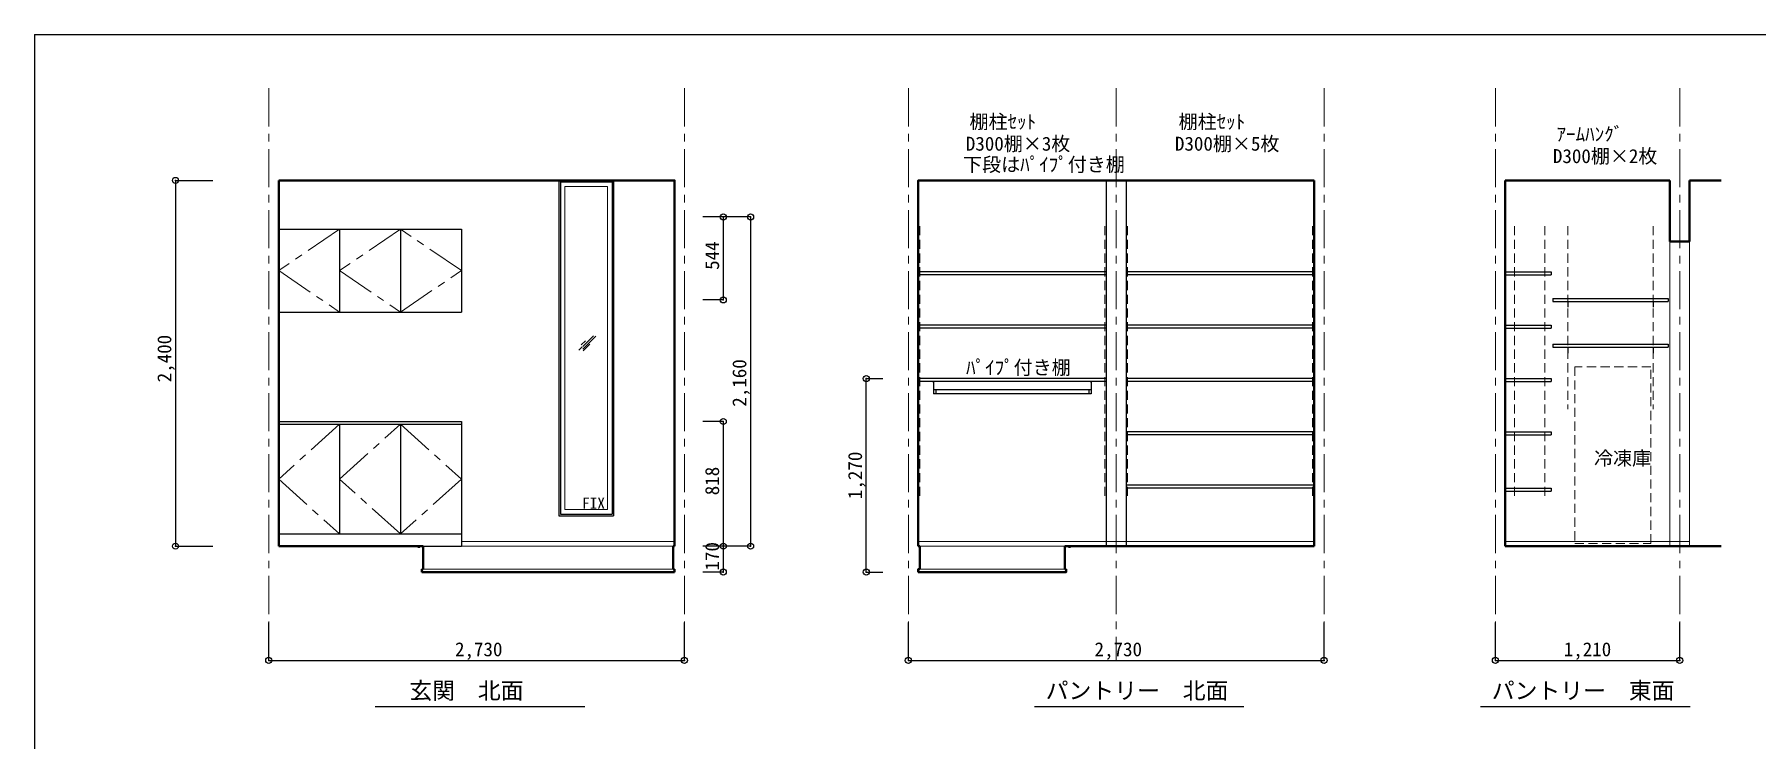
# Model space of a CAD drawing. Units: millimetres at full size, sheet at 1:50. Extents: x -31113 to 29332, y -20209 to 31249.
# Drawn here: x -10070 to 1240, y 1934 to 6561 of the extents above; entities that cross this region are included whole.
import ezdxf
from ezdxf.enums import TextEntityAlignment as Align

# ---------------------------------------------------------------- set-up
doc = ezdxf.new("R2010")
doc.units = ezdxf.units.MM
doc.header["$LTSCALE"] = 50
doc.header["$PDMODE"] = 32
doc.header["$PDSIZE"] = 40
doc.linetypes.add('CHAIN1', pattern=[8, 5, -1, 1, -1])
doc.linetypes.add('DASHED1', pattern=[1.8, 1.2, -0.6])
for name, color, linetype, lineweight in [('B-1_通り芯・通り番号', 1, 'CHAIN1', 18), ('B-2_柱(黄)', 4, 'Continuous', 9), ('B-3_仕上線(黄)', 3, 'Continuous', 40), ('B-4_下地・間柱(水色)', 4, 'DASHED1', 9), ('B-5_サッシ・室内建具', 7, 'Continuous', 25), ('B-6_住宅設備・造作', 1, 'Continuous', 18), ('B-A_文字', 7, 'Continuous', 25), ('B-F_寸法・方位', 7, 'Continuous', 25), ('F-F_図面枠（共通）', 7, 'Continuous', 25)]:
    doc.layers.add(name, color=color, linetype=linetype, lineweight=lineweight)
doc.styles.add('ＭＳ ゴシック', font='')
doc.styles.get('ＭＳ ゴシック').set_extended_font_data('MS Gothic')

msp = doc.modelspace()

# ---------------------------------------------------------------- linework, layer by layer
at = {"layer": 'B-1_通り芯・通り番号'}
for p, q in [((-8531.22, 6208.04), (-8531.22, 2453.29)), ((-8531.22, 6208.04), (-8531.22, 2453.29)), ((-5801.22, 6208.04), (-5801.22, 2453.29)), ((-5801.22, 6208.04), (-5801.22, 2453.29)), ((-4330.76, 6208.04), (-4330.76, 2453.29)), ((-4330.76, 6208.04), (-4330.76, 2453.29)), ((-2965.76, 6208.04), (-2965.76, 2453.29)), ((-1600.76, 6208.04), (-1600.76, 2453.29)), ((-1600.76, 6208.04), (-1600.76, 2453.29)), ((-475.07, 6208.04), (-475.07, 2453.29)), ((-475.07, 6208.04), (-475.07, 2453.29)), ((734.93, 6208.04), (734.93, 2453.29))]:
    msp.add_line(p, q, dxfattribs=at)
at = {"layer": 'B-2_柱(黄)', "color": 7, "lineweight": 25}
for p, q in [((-6626.22, 5603.29), (-6626.22, 3403.29)), ((-6616.22, 5593.29), (-6276.22, 5593.29)), ((-6616.22, 5593.29), (-6616.22, 3413.29)), ((-6276.22, 5593.29), (-6276.22, 3413.29)), ((-6266.22, 5603.29), (-6266.22, 3403.29)), ((-3030.76, 5603.29), (-3030.76, 3203.29)), ((-2900.76, 5603.29), (-2900.76, 3203.29)), ((-3030.76, 5003.29), (-4265.76, 5003.29)), ((-3030.76, 4983.29), (-4265.76, 4983.29)), ((-1665.76, 5003.29), (-2900.76, 5003.29)), ((-1665.76, 4983.29), (-2900.76, 4983.29)), ((-3030.76, 4653.29), (-4265.76, 4653.29)), ((-1665.76, 4653.29), (-2900.76, 4653.29)), ((-3030.76, 4633.29), (-4265.76, 4633.29)), ((-1665.76, 4633.29), (-2900.76, 4633.29)), ((-3030.76, 4303.29), (-4265.76, 4303.29)), ((-1665.76, 4303.29), (-2900.76, 4303.29)), ((-3030.76, 4283.29), (-4265.76, 4283.29)), ((-1665.76, 4283.29), (-2900.76, 4283.29)), ((-1665.76, 3953.29), (-2900.76, 3953.29)), ((-1665.76, 3933.29), (-2900.76, 3933.29)), ((-1665.76, 3603.29), (-2900.76, 3603.29)), ((-1665.76, 3583.29), (-2900.76, 3583.29)), ((-6626.22, 3403.29), (-6266.22, 3403.29)), ((-6616.22, 3413.29), (-6276.22, 3413.29))]:
    msp.add_line(p, q, dxfattribs=at)
at = {"layer": 'B-2_柱(黄)'}
for p, q in [((-6586.22, 5563.29), (-6306.22, 5563.29)), ((-6586.22, 5563.29), (-6586.22, 3443.29)), ((-6306.22, 5563.29), (-6306.22, 3443.29)), ((-6450.36, 4551.62), (-6478.6, 4523.38)), ((-6383.69, 4581.19), (-6468.67, 4496.21)), ((-6398.21, 4583.35), (-6467.9, 4513.65)), ((-6421.87, 4529.04), (-6465.7, 4485.21)), ((-6474.02, 4510.22), (-6495.26, 4488.98)), ((-6586.22, 3443.29), (-6306.22, 3443.29))]:
    msp.add_line(p, q, dxfattribs=at)
at = {"layer": 'B-3_仕上線(黄)'}
for p, q in [((-8466.22, 5603.29), (-8466.22, 3203.29)), ((-8466.22, 5603.29), (-8466.22, 3203.29)), ((-5866.22, 5603.29), (-5866.22, 3203.29)), ((-4265.76, 5603.29), (-4265.76, 3233.29)), ((-1665.76, 5603.29), (-1665.76, 3203.29)), ((-1665.76, 5603.29), (-1665.76, 3203.29)), ((-410.07, 5603.29), (-410.07, 3233.29)), ((-410.07, 5603.29), (-410.07, 3203.29)), ((669.93, 5603.29), (-410.07, 5603.29)), ((669.93, 5603.29), (669.93, 5203.29)), ((799.93, 5603.29), (1007.81, 5603.29)), ((799.93, 5603.29), (799.93, 5203.29)), ((799.93, 5203.29), (669.93, 5203.29)), ((-8466.22, 3203.29), (-7516.22, 3203.29)), ((-7546.22, 3203.29), (-7546.22, 3192.65)), ((-7516.22, 3203.29), (-7516.22, 3053.29)), ((-5876.22, 3203.29), (-5876.22, 3053.29)), ((-5876.22, 3203.29), (-5866.22, 3203.29)), ((-4255.76, 3203.29), (-4265.76, 3203.29)), ((-4255.76, 3203.29), (-4255.76, 3053.29)), ((-3303.26, 3203.29), (-3303.26, 3053.29)), ((-1665.76, 3203.29), (-3303.26, 3203.29)), ((-3273.26, 3203.29), (-3273.26, 3192.65)), ((1007.81, 3203.29), (-410.07, 3203.29)), ((-7526.22, 3053.29), (-7526.22, 3033.29)), ((-7516.22, 3053.29), (-7526.22, 3053.29)), ((-7526.22, 3033.29), (-5866.22, 3033.29)), ((-5876.22, 3053.29), (-5866.22, 3053.29)), ((-5866.22, 3053.29), (-5866.22, 3033.29)), ((-3303.26, 3053.29), (-3293.26, 3053.29))]:
    msp.add_line(p, q, dxfattribs=at)
for points in [[(-8466.22, 5603.29), (-5866.22, 5603.29), (-5866.22, 3233.29)], [(-1665.76, 5603.29), (-4265.76, 5603.29), (-4265.76, 3203.29)], [(-4255.76, 3053.29), (-4265.76, 3053.29), (-4265.76, 3033.29)], [(-3293.26, 3053.29), (-3293.26, 3033.29), (-4265.76, 3033.29)]]:
    msp.add_lwpolyline(points, dxfattribs=at)
at = {"layer": 'B-4_下地・間柱(水色)'}
for p, q in [((-4255.76, 5303.29), (-4255.76, 3503.29)), ((-3040.76, 5303.29), (-3040.76, 3503.29)), ((-2890.76, 5303.29), (-2890.76, 3503.29)), ((-1675.76, 5303.29), (-1675.76, 3503.29)), ((-350.07, 5303.29), (-350.07, 3503.29)), ((-150.07, 5303.29), (-150.07, 3503.29)), ((1.44, 5303.29), (1.44, 4103.29)), ((560.37, 5303.29), (560.37, 4103.29))]:
    msp.add_line(p, q, dxfattribs=at)
at = {"layer": 'B-4_下地・間柱(水色)', "linetype": 'CHAIN1'}
for points in [[(-8066.22, 5283.29), (-8466.22, 5011.29), (-8066.22, 4739.29)], [(-8066.22, 4003.29), (-8466.22, 3643.29), (-8066.22, 3283.29)]]:
    msp.add_lwpolyline(points, dxfattribs=at)
for points in [[(-7266.22, 5011.29), (-7666.22, 5283.29), (-8066.22, 5011.29), (-7666.22, 4739.29)], [(-7666.22, 3283.29), (-8066.22, 3643.29), (-7666.22, 4003.29), (-7266.22, 3643.29)]]:
    msp.add_lwpolyline(points, close=True, dxfattribs=at)
at = {"layer": 'B-5_サッシ・室内建具'}
for p, q in [((-8466.22, 5283.29), (-8466.22, 4739.29)), ((-8466.22, 5283.29), (-7266.22, 5283.29)), ((-8066.22, 5283.29), (-8066.22, 4739.29)), ((-7666.22, 5283.29), (-7666.22, 4739.29)), ((-7266.22, 5283.29), (-7266.22, 4739.29)), ((-8466.22, 4739.29), (-7266.22, 4739.29)), ((-8466.22, 4021.29), (-7266.22, 4021.29)), ((-8466.22, 4003.29), (-7266.22, 4003.29)), ((-8066.22, 4003.29), (-8066.22, 3283.29)), ((-7666.22, 4003.29), (-7666.22, 3283.29)), ((-7266.22, 4021.29), (-7266.22, 3203.29)), ((-8466.22, 3283.29), (-7266.22, 3283.29)), ((-7516.22, 3203.29), (-7266.22, 3203.29))]:
    msp.add_line(p, q, dxfattribs=at)
at = {"layer": 'B-6_住宅設備・造作', "color": 4, "lineweight": 9}
for p, q in [((669.93, 5203.29), (669.93, 3203.29)), ((799.93, 5203.29), (799.93, 3203.29))]:
    msp.add_line(p, q, dxfattribs=at)
at = {"layer": 'B-6_住宅設備・造作', "linetype": 'DASHED1'}
msp.add_lwpolyline([(45.5, 3221.03), (545.5, 3221.03), (545.5, 4381.03), (45.5, 4381.03)], close=True, dxfattribs=at)
at = {"layer": 'B-A_文字', "color": 1, "lineweight": 18}
for p, q in [((-7266.22, 3233.29), (-5866.22, 3233.29)), ((-7266.22, 3203.29), (-5876.22, 3203.29)), ((-1665.76, 3233.29), (-4265.76, 3233.29)), ((-3303.26, 3203.29), (-4255.76, 3203.29)), ((799.93, 3233.29), (-410.07, 3233.29)), ((-7516.22, 3053.29), (-5876.22, 3053.29)), ((-3303.26, 3053.29), (-4255.76, 3053.29))]:
    msp.add_line(p, q, dxfattribs=at)
at = {"layer": 'B-F_寸法・方位'}
for p, q in [((-9143.97, 5603.29), (-9143.97, 3203.29)), ((-9143.97, 5603.29), (-8897.98, 5603.29)), ((-9143.97, 5603.29), (-9143.97, 3203.29)), ((-9143.97, 5603.29), (-8897.98, 5603.29)), ((-5546.3, 5363.29), (-5681.55, 5363.29)), ((-5546.3, 5363.29), (-5546.3, 4819.29)), ((-5367.28, 5363.29), (-5546.3, 5363.29)), ((-5367.28, 5363.29), (-5367.28, 3203.29)), ((-410.07, 5003.29), (-110.07, 5003.29)), ((-410.07, 4983.29), (-110.07, 4983.29)), ((-110.07, 5003.29), (-110.07, 4983.29)), ((-5546.3, 4819.29), (-5681.55, 4819.29)), ((-98.56, 4828.29), (-98.56, 4808.29)), ((-98.56, 4808.29), (660.37, 4808.29)), ((1.44, 4808.29), (1.44, 4770.47)), ((560.37, 4808.29), (560.37, 4770.47)), ((-410.07, 4653.29), (-110.07, 4653.29)), ((-110.07, 4653.29), (-110.07, 4633.29)), ((-410.07, 4633.29), (-110.07, 4633.29)), ((-98.56, 4528.29), (-98.56, 4508.29)), ((-98.56, 4508.29), (660.37, 4508.29)), ((1.44, 4508.29), (1.44, 4470.47)), ((560.37, 4508.29), (560.37, 4470.47)), ((-4607.44, 3033.29), (-4607.44, 4303.29)), ((-4607.44, 4303.29), (-4497.53, 4303.29)), ((-410.07, 4303.29), (-110.07, 4303.29)), ((-110.07, 4303.29), (-110.07, 4283.29)), ((-4162.01, 4281.29), (-4171.83, 4281.29)), ((-4165.76, 4281.29), (-4165.76, 4203.29)), ((-3130.76, 4228.29), (-4165.76, 4228.29)), ((-3130.76, 4203.29), (-4165.76, 4203.29)), ((-4150.76, 4228.29), (-4150.76, 4203.29)), ((-3145.76, 4228.29), (-3145.76, 4203.29)), ((-3125.15, 4281.29), (-3136.36, 4281.29)), ((-3130.76, 4281.29), (-3130.76, 4203.29)), ((-410.07, 4283.29), (-110.07, 4283.29)), ((-5546.3, 4021.29), (-5681.55, 4021.29)), ((-5546.3, 4021.29), (-5546.3, 3203.29)), ((-410.07, 3953.29), (-110.07, 3953.29)), ((-410.07, 3933.29), (-110.07, 3933.29)), ((-110.07, 3953.29), (-110.07, 3933.29)), ((-410.07, 3583.29), (-110.07, 3583.29)), ((-410.07, 3563.29), (-110.07, 3563.29)), ((-110.07, 3583.29), (-110.07, 3563.29)), ((-9143.97, 3203.29), (-8897.98, 3203.29)), ((-9143.97, 3203.29), (-8897.98, 3203.29)), ((-5546.3, 3203.29), (-5681.55, 3203.29)), ((-5546.3, 3203.29), (-5681.55, 3203.29)), ((-5546.3, 3033.29), (-5681.55, 3033.29)), ((-4607.44, 3033.29), (-4497.53, 3033.29)), ((-8531.22, 2453.29), (-8531.22, 2703.29)), ((-8531.22, 2453.29), (-8531.22, 2703.29)), ((-5801.22, 2453.29), (-5801.22, 2703.29)), ((-5801.22, 2453.29), (-5801.22, 2703.29)), ((-4330.76, 2453.29), (-4330.76, 2703.29)), ((-4330.76, 2453.29), (-4330.76, 2703.29)), ((-1600.76, 2453.29), (-1600.76, 2703.29)), ((-1600.76, 2453.29), (-1600.76, 2703.29)), ((-475.07, 2453.29), (-475.07, 2703.29)), ((734.93, 2453.29), (734.93, 2703.29)), ((-8531.22, 2453.29), (-5801.22, 2453.29)), ((-8531.22, 2453.29), (-5801.22, 2453.29)), ((-4330.76, 2453.29), (-1600.76, 2453.29)), ((-4330.76, 2453.29), (-1600.76, 2453.29)), ((-475.07, 2453.29), (734.93, 2453.29)), ((-7831.45, 2151.5), (-6455.58, 2151.5)), ((-3502.37, 2151.5), (-2126.5, 2151.5)), ((-572.57, 2151.5), (803.29, 2151.5))]:
    msp.add_line(p, q, dxfattribs=at)
for points in [[(-98.56, 4828.29), (660.37, 4828.29), (660.37, 4808.29)], [(-98.56, 4528.29), (660.37, 4528.29), (660.37, 4508.29)], [(-5367.28, 3203.29), (-5546.3, 3203.29), (-5546.3, 3033.29)]]:
    msp.add_lwpolyline(points, dxfattribs=at)
for p in [(-9143.97, 5603.29), (-5546.3, 5363.29), (-5367.28, 5363.29), (-5546.3, 4819.29), (-4607.44, 4303.29), (-5546.3, 4021.29), (-9143.97, 3203.29), (-5546.3, 3203.29), (-5367.28, 3203.29), (-5546.3, 3033.29), (-4607.44, 3033.29), (-8531.22, 2453.29), (-5801.22, 2453.29), (-4330.76, 2453.29), (-1600.76, 2453.29), (-475.07, 2453.29), (734.93, 2453.29)]:
    msp.add_point(p, dxfattribs=at)
at = {"layer": 'F-F_図面枠（共通）'}
msp.add_line((-10070.27, 6560.92), (-10070.27, -7239.08), dxfattribs=at)
msp.add_lwpolyline([(-10070.27, 6560.92), (9729.73, 6560.92), (9729.73, -7239.08)], dxfattribs=at)

# ---------------------------------------------------------------- texts
at = {"layer": 'B-A_文字', "style": 'ＭＳ ゴシック'}
for s, height, p in [('棚柱ｾｯﾄ', 91.64, (-3929.19, 5915.6)), ('棚柱ｾｯﾄ', 91.64, (-2555.89, 5915.6)), ('D300棚×3枚', 91.64, (-3953.32, 5770.81)), ('D300棚×5枚', 91.64, (-2580.02, 5770.81)), ('ｱｰﾑﾊﾝｸﾞ', 91.64, (-73.51, 5834.16)), ('下段はﾊﾟｲﾌﾟ付き棚', 91.64, (-3971.46, 5634.37)), ('D300棚×2枚', 91.64, (-97.64, 5689.38)), ('ﾊﾟｲﾌﾟ付き棚', 91.64, (-3951.73, 4302.32)), ('冷凍庫', 91.64, (172.6, 3706.56)), ('FIX', 73.31, (-6473.25, 3426.55)), ('2,730', 91.64, (-7308.24, 2453.29)), ('2,730', 91.64, (-3107.77, 2453.29)), ('\u3000玄関\u3000北面', 110, (-7758.26, 2167.48)), ('パントリー\u3000北面', 110, (-3429.18, 2167.48)), ('パントリー\u3000東面', 110, (-499.38, 2167.48))]:
    msp.add_text(s, height=height, dxfattribs=at).set_placement(p, align=Align.BOTTOM_LEFT)
for s, p in [('544', (-5546.3, 5016.29)), ('2,400', (-9143.97, 4278.29)), ('2,160', (-5367.28, 4118.29)), ('818', (-5546.3, 3537.29)), ('170', (-5546.3, 3043.29))]:
    msp.add_text(s, height=91.64, rotation=90, dxfattribs=at).set_placement(p, align=Align.BOTTOM_LEFT)
at = {"layer": 'B-F_寸法・方位', "style": 'ＭＳ ゴシック'}
msp.add_text('1,270', height=91.64, rotation=90, dxfattribs=at).set_placement((-4607.44, 3512.04), align=Align.BOTTOM_LEFT)
msp.add_text('1,210', height=91.64, dxfattribs=at).set_placement((-26.32, 2453.29), align=Align.BOTTOM_LEFT)

doc.saveas('drawing.dxf')
